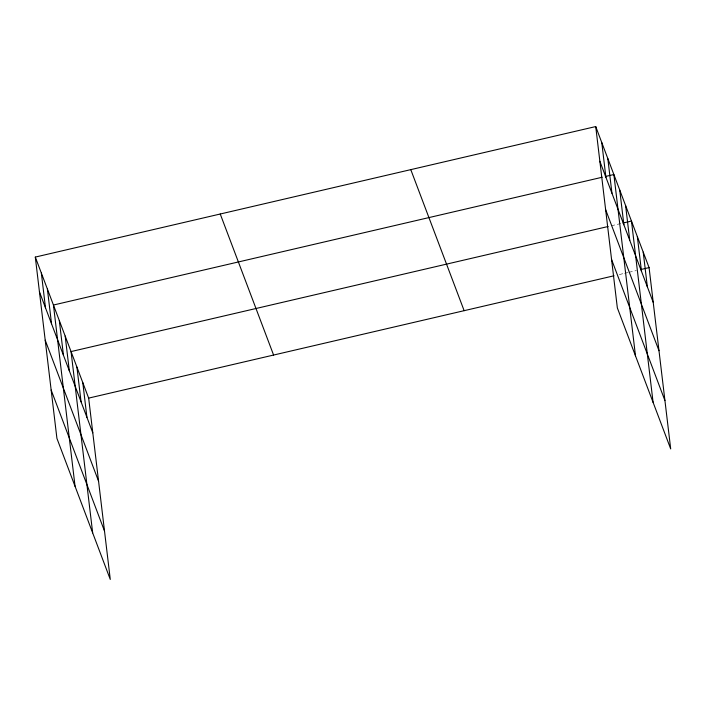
<?xml version="1.0" encoding="UTF-8"?>
<svg xmlns="http://www.w3.org/2000/svg" width="706" height="706" viewBox="0 0 706 706"><rect width="100%" height="100%" fill="white"/><g stroke="black" fill="none" stroke-linecap="round" stroke-linejoin="round"><path stroke-width="0.53" stroke-dasharray="3.53 2.65" d="M611.281 225.77L621.907 223.29M619.321 274.537L623.574 273.549M624.633 273.301L627.819 272.56M628.887 272.313L636.327 270.583"/><path stroke-width="1.06" d="M35.3 257.081L88.656 398.113L110.277 579.432L56.921 438.391L35.3 257.081L595.723 126.568L649.079 267.609L670.7 448.919L617.344 307.887L595.723 126.568M602.174 177.25L53.444 305.027L75.065 486.346M605.36 176.5L613.867 174.523L635.488 355.833M608.087 226.511L71.05 351.57L92.671 532.889M622.966 223.043L631.473 221.066L653.094 402.376M88.656 398.113L614.008 275.781M640.58 269.586L649.079 267.609M599.862 161.295L653.218 302.336M605.633 209.664L658.989 350.705M611.572 259.508L664.928 400.549M410.786 169.634L464.142 310.675M220.237 214.006L273.593 355.047M39.439 291.799L92.795 432.84M45.21 340.177L98.566 481.21M51.15 390.012L104.506 531.053M643.21 252.095L647.349 286.821M637.341 236.581L641.48 271.307M625.604 205.552L629.743 240.278M619.736 190.038L623.875 224.764M607.813 158.541L611.961 193.259M601.768 142.559L605.907 177.277M82.787 382.599L86.926 417.325M76.919 367.085L81.058 401.811M65.181 336.056L69.32 370.782M59.313 320.542L63.452 355.268M47.39 289.045L51.538 323.772M41.345 273.063L45.484 307.781"/></g></svg>
